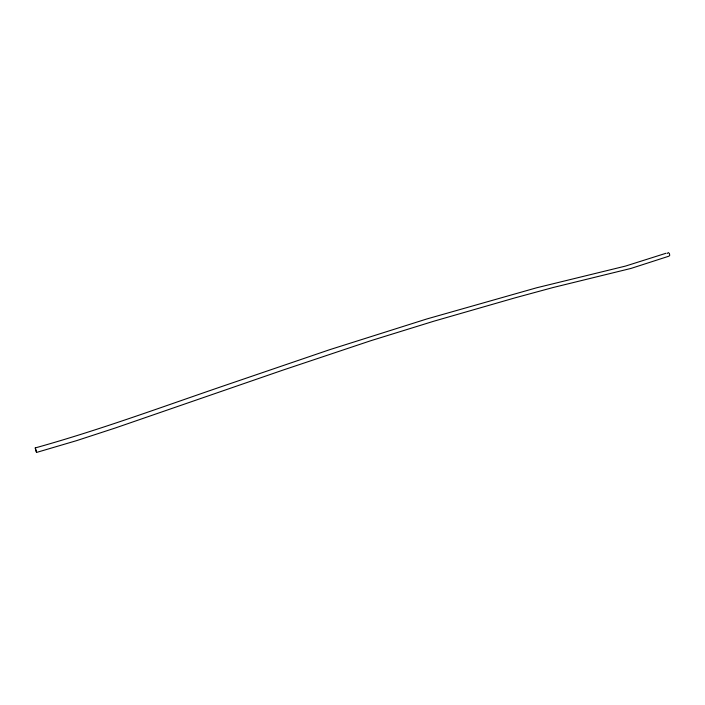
<?xml version="1.0" encoding="UTF-8"?>
<svg xmlns="http://www.w3.org/2000/svg" width="705" height="705" viewBox="0 0 705 705"><rect width="100%" height="100%" fill="white"/><g stroke="black" fill="none" stroke-linecap="round" stroke-linejoin="round"><path stroke-width="1.06" d="M667.397 253.43L668.225 252.557L669.406 253.5L669.75 255.316L668.913 256.188L630.984 268.429L553.108 287.517L515.364 297.757L433.804 321.216L370.61 340.771L282.837 370.143L115.25 428.014L76.44 440.687L36.528 452.443L35.25 447.922C101.855 429.398 166.688 405.199 232.104 382.991L329.649 349.698L426.807 318.968L536.62 287.79L625.494 266.085L666.11 253.236M35.25 447.922L36.528 452.443"/></g></svg>
